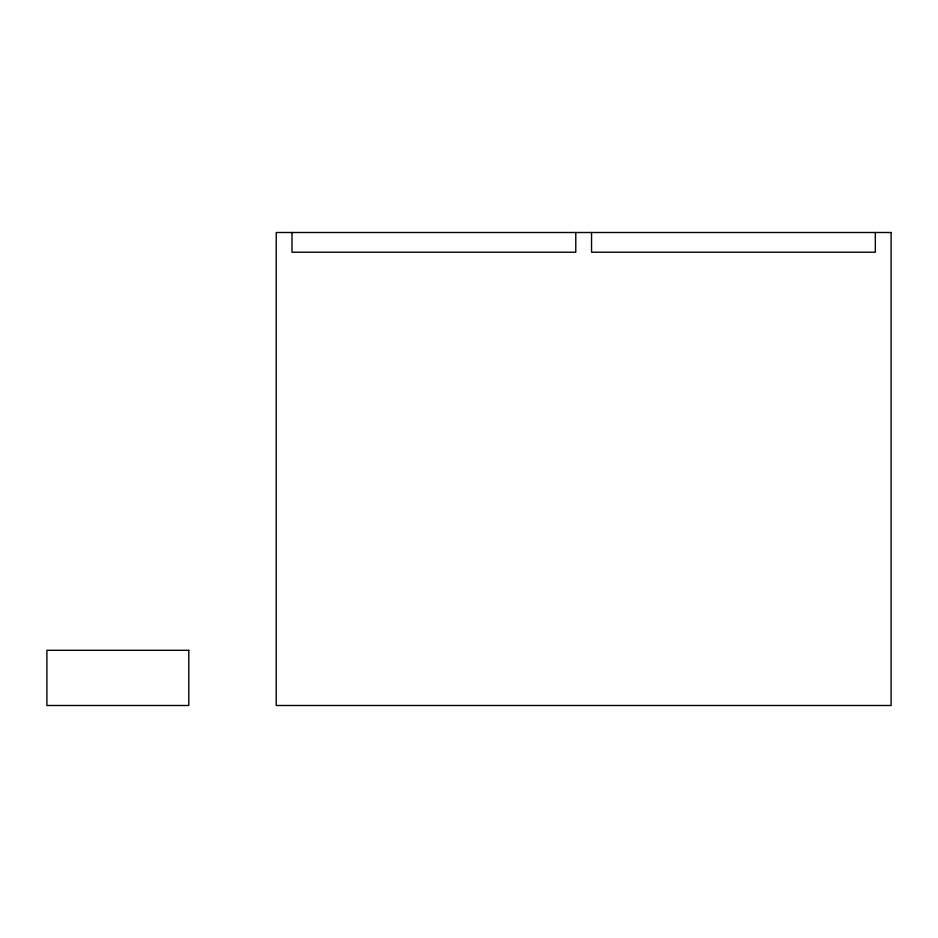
<?xml version="1.0" encoding="UTF-8"?>
<svg xmlns="http://www.w3.org/2000/svg" width="938" height="938" viewBox="0 0 938 938"><rect width="100%" height="100%" fill="white"/><g stroke="black" fill="none" stroke-linecap="round" stroke-linejoin="round"><path stroke-width="1.41" d="M875.33 232.507L875.33 252.216L591.55 252.216L591.55 232.507M575.78 232.507L575.78 252.216L291.988 252.216L291.988 232.507M891.1 232.507L276.229 232.507L276.229 705.493L891.1 705.493L891.1 232.507M188.796 650.304L46.9 650.304L46.9 705.493L188.796 705.493L188.796 650.304"/></g></svg>
